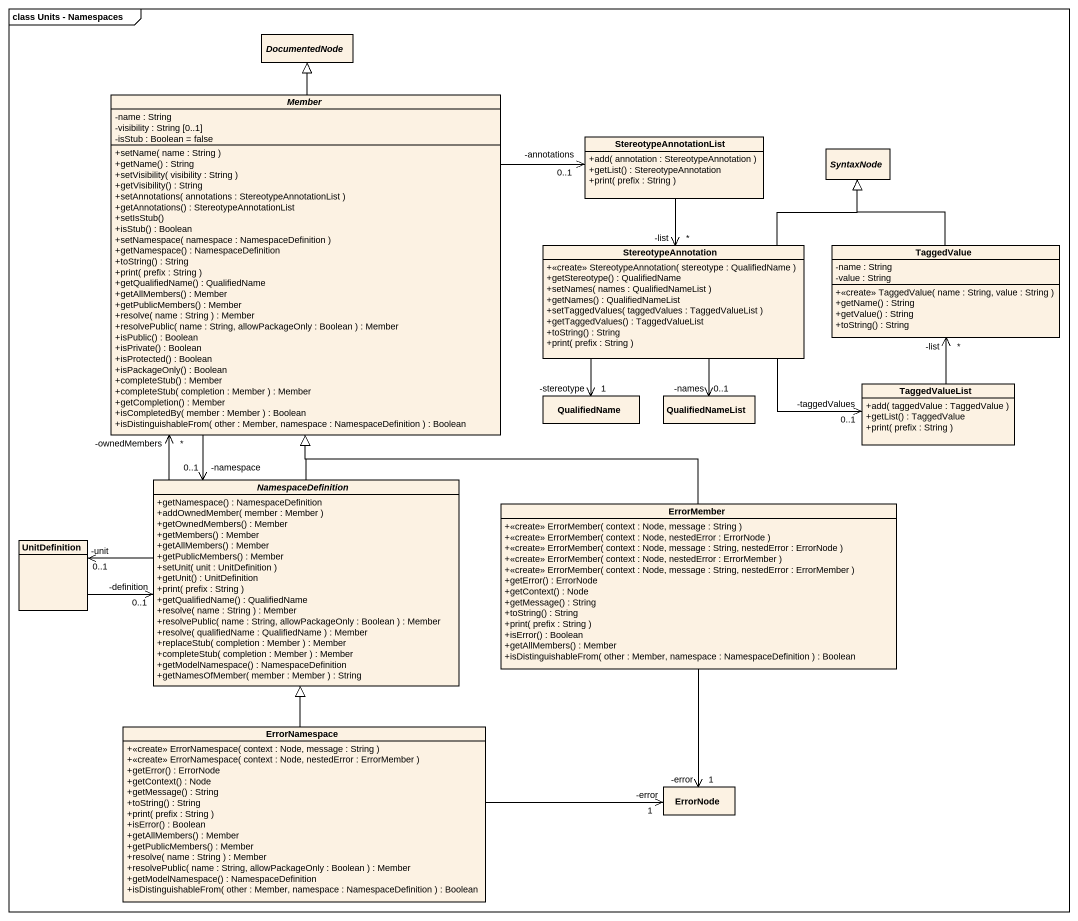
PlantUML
@startuml
mainframe class Units - Namespaces
hide circle
hide empty members
skinparam classAttributeIconSize 0
abstract class DocumentedNode
abstract class Member {
  -name : String
  -visibility : String [0..1]
  -isStub : Boolean = false
  +setName( name : String )
  +getName() : String
  +setVisibility( visibility : String )
  +getVisibility() : String
  +setAnnotations( annotations : StereotypeAnnotationList )
  +getAnnotations() : StereotypeAnnotationList
  +setIsStub()
  +isStub() : Boolean
  +setNamespace( namespace : NamespaceDefinition )
  +getNamespace() : NamespaceDefinition
  +toString() : String
  +print( prefix : String )
  +getQualifiedName() : QualifiedName
  +getAllMembers() : Member
  +getPublicMembers() : Member
  +resolve( name : String ) : Member
  +resolvePublic( name : String, allowPackageOnly : Boolean ) : Member
  +isPublic() : Boolean
  +isPrivate() : Boolean
  +isProtected() : Boolean
  +isPackageOnly() : Boolean
  +completeStub() : Member
  +completeStub( completion : Member ) : Member
  +getCompletion() : Member
  +isCompletedBy( member : Member ) : Boolean
  +isDistinguishableFrom( other : Member, namespace : NamespaceDefinition ) : Boolean
}
class StereotypeAnnotationList {
  +add( annotation : StereotypeAnnotation )
  +getList() : StereotypeAnnotation
  +print( prefix : String )
}
abstract class SyntaxNode
class StereotypeAnnotation {
  +<<create>> StereotypeAnnotation( stereotype : QualifiedName )
  +getStereotype() : QualifiedName
  +setNames( names : QualifiedNameList )
  +getNames() : QualifiedNameList
  +setTaggedValues( taggedValues : TaggedValueList )
  +getTaggedValues() : TaggedValueList
  +toString() : String
  +print( prefix : String )
}
class TaggedValue {
  -name : String
  -value : String
  +<<create>> TaggedValue( name : String, value : String )
  +getName() : String
  +getValue() : String
  +toString() : String
}
class TaggedValueList {
  +add( taggedValue : TaggedValue )
  +getList() : TaggedValue
  +print( prefix : String )
}
class QualifiedName
class QualifiedNameList
abstract class NamespaceDefinition {
  +getNamespace() : NamespaceDefinition
  +addOwnedMember( member : Member )
  +getOwnedMembers() : Member
  +getMembers() : Member
  +getAllMembers() : Member
  +getPublicMembers() : Member
  +setUnit( unit : UnitDefinition )
  +getUnit() : UnitDefinition
  +print( prefix : String )
  +getQualifiedName() : QualifiedName
  +resolve( name : String ) : Member
  +resolvePublic( name : String, allowPackageOnly : Boolean ) : Member
  +resolve( qualifiedName : QualifiedName ) : Member
  +replaceStub( completion : Member ) : Member
  +completeStub( completion : Member ) : Member
  +getModelNamespace() : NamespaceDefinition
  +getNamesOfMember( member : Member ) : String
}
class ErrorMember {
  +<<create>> ErrorMember( context : Node, message : String )
  +<<create>> ErrorMember( context : Node, nestedError : ErrorNode )
  +<<create>> ErrorMember( context : Node, message : String, nestedError : ErrorNode )
  +<<create>> ErrorMember( context : Node, nestedError : ErrorMember )
  +<<create>> ErrorMember( context : Node, message : String, nestedError : ErrorMember )
  +getError() : ErrorNode
  +getContext() : Node
  +getMessage() : String
  +toString() : String
  +print( prefix : String )
  +isError() : Boolean
  +getAllMembers() : Member
  +isDistinguishableFrom( other : Member, namespace : NamespaceDefinition ) : Boolean
}
class UnitDefinition
class ErrorNamespace {
  +<<create>> ErrorNamespace( context : Node, message : String )
  +<<create>> ErrorNamespace( context : Node, nestedError : ErrorMember )
  +getError() : ErrorNode
  +getContext() : Node
  +getMessage() : String
  +toString() : String
  +print( prefix : String )
  +isError() : Boolean
  +getAllMembers() : Member
  +getPublicMembers() : Member
  +resolve( name : String ) : Member
  +resolvePublic( name : String, allowPackageOnly : Boolean ) : Member
  +getModelNamespace() : NamespaceDefinition
  +isDistinguishableFrom( other : Member, namespace : NamespaceDefinition ) : Boolean
}
class ErrorNode
Member -up-|> DocumentedNode
Member -right-> "-annotations\n0..1" StereotypeAnnotationList
Member --> "-namespace\n0..1" NamespaceDefinition
StereotypeAnnotationList --> "-list\n*" StereotypeAnnotation
StereotypeAnnotation -up-|> SyntaxNode
StereotypeAnnotation -right-> "-taggedValues\n0..1" TaggedValueList
StereotypeAnnotation --> "-stereotype\n1" QualifiedName
StereotypeAnnotation --> "-names\n0..1" QualifiedNameList
TaggedValue -up-|> SyntaxNode
TaggedValueList -up-> "-list\n*" TaggedValue
NamespaceDefinition -up-|> Member
NamespaceDefinition -up-> "-ownedMembers\n*" Member
NamespaceDefinition -left-> "-unit\n0..1" UnitDefinition
ErrorMember -up-|> Member
ErrorMember --> "-error\n1" ErrorNode
UnitDefinition -right-> "-definition\n0..1" NamespaceDefinition
ErrorNamespace -up-|> NamespaceDefinition
ErrorNamespace -right-> "-error\n1" ErrorNode
@enduml
